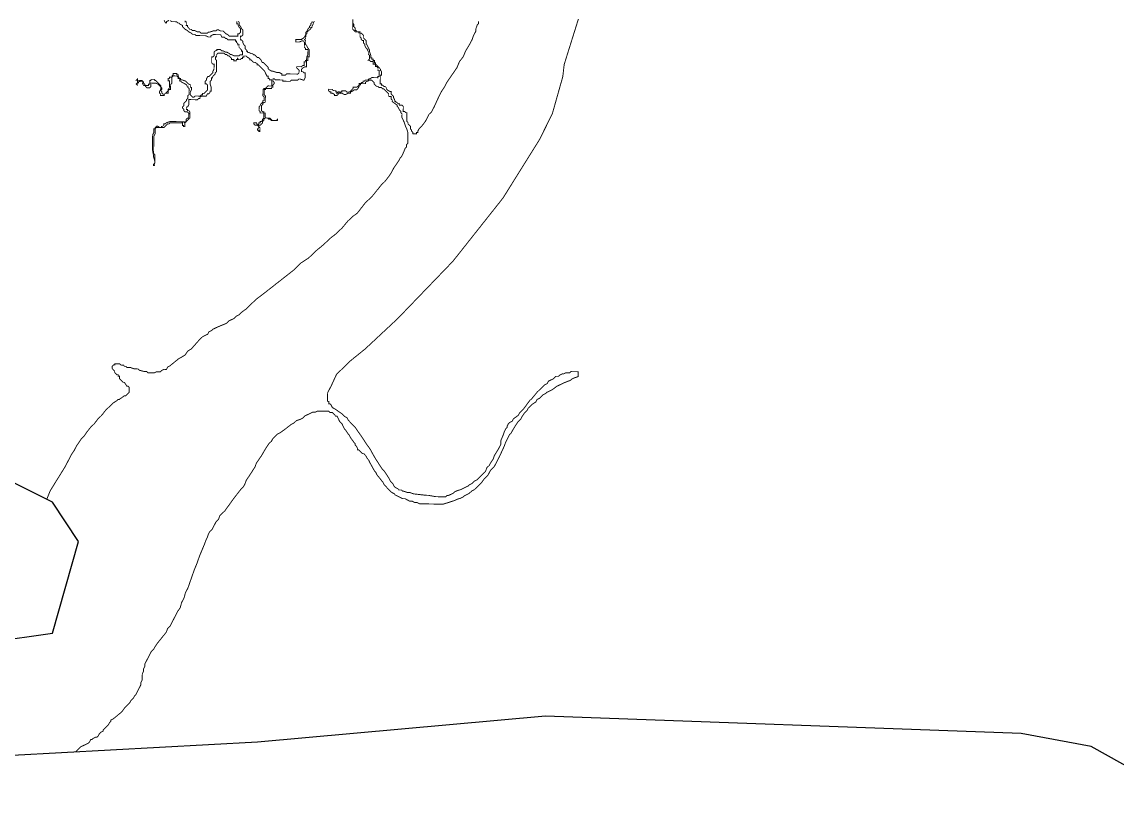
# Model space of a CAD drawing. Header units: metres. Extents: x 266208 to 280437, y 2124392 to 2131586.
# Drawn here: x 269259 to 272796, y 2125802 to 2128353 of the extents above; entities that cross this region are included whole.
import ezdxf

# ---------------------------------------------------------------- set-up
doc = ezdxf.new("R2010")
doc.units = ezdxf.units.M
doc.layers.add('LOW TIDE LINE', color=5, linetype='Continuous')

msp = doc.modelspace()

# ---------------------------------------------------------------- linework, layer by layer
at = {"color": 3}
for points in [[(269159.9, 2126351.4), (269357.3, 2126379.6), (269441.8, 2126675.7), (269357.3, 2126802.5), (269075.3, 2126943.5)], [(273092.9, 2125801.7), (272712.3, 2126013.1), (272486.7, 2126055.4), (270950.2, 2126111.8), (270019.8, 2126027.2), (269068.7, 2125976.3)]]:
    msp.add_lwpolyline(points, dxfattribs=at)
at = {"layer": 'LOW TIDE LINE', "const_width": 3}
for points in [[(269339.2, 2126811.6), (269349.7, 2126838.3), (269361.9, 2126858.1), (269374.1, 2126877.8), (269386.4, 2126897.5), (269398.6, 2126917.3), (269419.1, 2126956.8), (269427.2, 2126968.6), (269435.4, 2126984.4), (269443.6, 2126996.3), (269451.7, 2127008.1), (269459.8, 2127015.9), (269467.9, 2127027.8), (269480.1, 2127043.5), (269492.2, 2127055.3), (269504.4, 2127071), (269516.5, 2127082.8), (269528.7, 2127098.6), (269540.8, 2127110.3), (269552.9, 2127122.1), (269565, 2127129.9), (269569, 2127133.8), (269573, 2127133.8), (269589.1, 2127145.5), (269593.1, 2127145.4), (269597.1, 2127149.3), (269601.1, 2127153.3), (269605.2, 2127157.2), (269605.2, 2127161.2), (269605.3, 2127165.2), (269605.4, 2127169.1), (269605.4, 2127173.1), (269601.5, 2127177.2), (269597.5, 2127177.2), (269589.7, 2127189.3), (269585.7, 2127189.3), (269581.8, 2127193.4), (269577.9, 2127197.4), (269574, 2127201.5), (269574, 2127205.4), (269574.1, 2127209.4), (269570.1, 2127209.5), (269570.2, 2127213.5), (269566.2, 2127213.5), (269558.3, 2127221.6), (269558.4, 2127225.6), (269554.5, 2127229.6), (269550.6, 2127233.7), (269550.6, 2127237.6), (269550.7, 2127241.6), (269554.7, 2127245.5), (269558.7, 2127245.5), (269558.8, 2127249.5), (269562.7, 2127249.4), (269566.7, 2127249.3), (269574.7, 2127249.2), (269578.6, 2127245.2), (269582.6, 2127245.1), (269586.6, 2127245.1), (269590.5, 2127241), (269594.5, 2127241), (269598.4, 2127236.9), (269606.4, 2127236.8), (269610.3, 2127236.8), (269622.2, 2127232.6), (269630.2, 2127232.5), (269634.2, 2127232.4), (269638.1, 2127228.4), (269654, 2127224.2), (269661.9, 2127224.1), (269665.8, 2127220), (269669.8, 2127220), (269673.8, 2127219.9), (269677.8, 2127219.8), (269685.7, 2127219.7), (269693.8, 2127223.6), (269705.7, 2127223.4), (269709.7, 2127227.3), (269717.8, 2127231.2), (269725.7, 2127231.1), (269729.8, 2127239), (269737.8, 2127242.9), (269741.9, 2127246.8), (269766.1, 2127266.3), (269774.1, 2127270.2), (269786.1, 2127278), (269794.3, 2127289.8), (269806.3, 2127297.6), (269830.6, 2127325.1), (269842.8, 2127336.9), (269850.8, 2127340.8), (269858.8, 2127344.6), (269862.9, 2127352.5), (269870.9, 2127356.4), (269874.9, 2127360.3), (269883, 2127364.2), (269891, 2127368.1), (269919, 2127379.6), (269927.1, 2127387.5), (269935.1, 2127391.3), (269943.2, 2127395.2), (269951.2, 2127403), (269959.2, 2127406.9), (269967.3, 2127414.7), (269983.4, 2127426.5), (270015.7, 2127457.8), (270031.8, 2127469.6), (270136.6, 2127551.7), (270160.8, 2127575.2), (270184.9, 2127590.8), (270209.2, 2127614.3), (270233.3, 2127633.9), (270253.5, 2127653.5), (270273.7, 2127669.1), (270293.9, 2127688.7), (270310.1, 2127708.4), (270326.2, 2127724.1), (270342.3, 2127735.8), (270354.5, 2127751.6), (270366.7, 2127767.3), (270378.8, 2127779.1), (270390.9, 2127790.9), (270419.3, 2127826.3), (270431.4, 2127838.1), (270443.6, 2127853.8), (270451.8, 2127865.7), (270459.9, 2127881.5), (270468.1, 2127893.3), (270476.2, 2127905.1), (270480.3, 2127913), (270484.4, 2127917), (270488.5, 2127924.9), (270496.7, 2127944.7), (270500.7, 2127948.6), (270500.9, 2127956.5), (270504.9, 2127960.5), (270505, 2127964.4), (270505.1, 2127972.4), (270505.1, 2127976.4), (270505.2, 2127980.4), (270505.3, 2127984.4), (270505.3, 2127988.3), (270505.4, 2127996.3), (270501.6, 2128008.3), (270497.8, 2128016.3), (270494, 2128028.3), (270490.1, 2128036.3), (270486.2, 2128044.4), (270486.3, 2128048.3), (270486.4, 2128056.3), (270482.5, 2128060.4), (270482.5, 2128064.3), (270478.6, 2128068.4), (270474.7, 2128076.4), (270470.8, 2128080.4), (270470.9, 2128084.4), (270459.1, 2128092.6), (270455.1, 2128096.6), (270455.2, 2128100.6), (270451.3, 2128104.6), (270451.3, 2128108.6), (270451.4, 2128112.6), (270447.4, 2128112.6), (270443.4, 2128112.7), (270443.5, 2128116.7), (270443.5, 2128120.7), (270439.6, 2128124.7), (270435.7, 2128128.7), (270431.8, 2128132.8), (270427.8, 2128136.8), (270423.9, 2128136.9), (270419.9, 2128140.9), (270412, 2128141), (270408.1, 2128145.1), (270404.1, 2128145.1), (270400.2, 2128149.2), (270396.2, 2128153.2), (270396.3, 2128157.2), (270392.4, 2128161.2), (270388.4, 2128165.3), (270384.5, 2128165.3), (270380.5, 2128165.4), (270376.4, 2128161.5), (270372.5, 2128161.5), (270368.4, 2128157.6), (270368.4, 2128153.6), (270364.4, 2128153.7), (270356.4, 2128153.8), (270352.4, 2128153.9), (270352.4, 2128149.9), (270348.4, 2128149.9), (270348.3, 2128145.9), (270344.2, 2128138), (270340.2, 2128134.1), (270332.2, 2128134.2), (270328.2, 2128130.3), (270320.2, 2128126.4), (270320.1, 2128122.5), (270316.1, 2128122.5), (270312.2, 2128122.6), (270304.1, 2128118.7), (270300.2, 2128118.8), (270292.3, 2128122.9), (270288.3, 2128122.9), (270284.3, 2128123), (270280.3, 2128123), (270280.3, 2128119.1), (270276.2, 2128115.1), (270272.2, 2128115.2), (270268.3, 2128115.3), (270268.3, 2128119.2), (270260.4, 2128123.3), (270256.4, 2128123.4), (270256.5, 2128127.4), (270252.5, 2128127.4), (270248.6, 2128131.5), (270248.6, 2128135.5), (270252.6, 2128135.4), (270256.6, 2128135.3), (270260.6, 2128135.3), (270264.5, 2128131.2), (270272.5, 2128131.1), (270272.4, 2128127.1), (270276.4, 2128127.1), (270276.3, 2128123.1), (270280.4, 2128127), (270284.4, 2128127), (270288.3, 2128122.9), (270288.3, 2128126.9), (270292.3, 2128126.9), (270292.4, 2128130.8), (270296.4, 2128130.8), (270300.3, 2128130.7), (270304.3, 2128130.7), (270308.2, 2128126.6), (270312.2, 2128126.6), (270316.2, 2128126.5), (270320.2, 2128130.4), (270324.2, 2128130.4), (270324.3, 2128134.4), (270328.3, 2128138.3), (270328.4, 2128142.3), (270332.4, 2128142.2), (270336.3, 2128142.1), (270340.3, 2128142.1), (270344.4, 2128146), (270348.4, 2128149.9), (270348.5, 2128153.9), (270352.4, 2128153.9), (270356.5, 2128157.8), (270360.5, 2128157.7), (270360.5, 2128161.7), (270364.5, 2128161.6), (270368.5, 2128165.6), (270372.5, 2128165.5), (270376.5, 2128165.4), (270380.5, 2128169.4), (270384.5, 2128169.3), (270388.6, 2128173.2), (270392.5, 2128173.2), (270400.5, 2128173.1), (270404.5, 2128173), (270408.5, 2128172.9), (270408.5, 2128176.9), (270412.5, 2128176.9), (270412.6, 2128180.9), (270412.6, 2128184.8), (270412.7, 2128188.8), (270412.7, 2128192.8), (270412.8, 2128196.8), (270408.8, 2128196.8), (270408.9, 2128200.8), (270408.9, 2128204.8), (270405, 2128208.8), (270401, 2128208.9), (270401.1, 2128212.9), (270401.1, 2128216.9), (270397.2, 2128216.9), (270393.2, 2128217), (270393.2, 2128221), (270393.3, 2128224.9), (270389.3, 2128225), (270385.3, 2128225.1), (270381.4, 2128229.1), (270377.4, 2128229.2), (270381.5, 2128233.1), (270381.5, 2128237.1), (270381.6, 2128241), (270381.6, 2128245), (270377.7, 2128249.1), (270377.8, 2128253), (270377.8, 2128257), (270374, 2128265.1), (270370, 2128269.1), (270366.2, 2128277.1), (270366.2, 2128281.1), (270362.3, 2128285.1), (270362.4, 2128289.1), (270362.4, 2128293.1), (270358.5, 2128293.2), (270354.5, 2128297.2), (270354.6, 2128301.2), (270350.7, 2128305.2), (270350.7, 2128309.2), (270350.8, 2128313.2), (270350.8, 2128317.2), (270346.9, 2128317.2), (270346.9, 2128321.2), (270339, 2128321.3), (270335, 2128321.4), (270331.1, 2128325.4), (270327.1, 2128329.5), (270327.2, 2128333.4), (270327.3, 2128341.4), (270327.4, 2128345.4), (270327.4, 2128349.4), (270327.5, 2128353.3), (270327.5, 2128357.3)], [(270204.1, 2128355.2), (270200, 2128351.2), (270200, 2128347.2), (270195.9, 2128339.3), (270195.8, 2128335.4), (270191.8, 2128335.4), (270191.8, 2128331.4), (270183.7, 2128323.6), (270179.7, 2128319.7), (270179.6, 2128315.7), (270175.6, 2128311.8), (270175.4, 2128303.8), (270175.4, 2128299.8), (270171.3, 2128295.9), (270175.3, 2128291.9), (270175.2, 2128287.9), (270175.2, 2128283.9), (270175.1, 2128279.9), (270179, 2128275.9), (270182.9, 2128267.8), (270186.8, 2128263.8), (270186.7, 2128259.8), (270186.7, 2128255.8), (270186.6, 2128251.9), (270186.6, 2128247.9), (270186.5, 2128239.9), (270182.5, 2128240), (270182.4, 2128236), (270182.3, 2128228), (270178.3, 2128228.1), (270178.3, 2128224.1), (270178.1, 2128216.1), (270178.1, 2128212.2), (270178, 2128208.2), (270174, 2128208.2), (270166, 2128204.4), (270162, 2128200.4), (270161.9, 2128196.5), (270161.9, 2128192.5), (270165.8, 2128192.4), (270169.8, 2128188.4), (270173.8, 2128188.3), (270173.7, 2128184.3), (270173.6, 2128180.4), (270173.6, 2128176.4), (270173.5, 2128172.4), (270169.4, 2128164.5), (270157.5, 2128168.7), (270153.6, 2128168.7), (270149.5, 2128164.8), (270145.5, 2128164.8), (270141.6, 2128164.9), (270137.6, 2128165), (270133.6, 2128165), (270129.6, 2128165.1), (270125.6, 2128161.2), (270121.6, 2128161.2), (270117.6, 2128161.3), (270113.6, 2128161.3), (270109.6, 2128161.4), (270105.7, 2128161.4), (270101.7, 2128161.5), (270101.7, 2128165.5), (270093.8, 2128165.6), (270089.8, 2128165.7), (270085.8, 2128165.7), (270081.8, 2128165.8), (270077.9, 2128165.8), (270073.9, 2128169.9), (270070, 2128169.9), (270069.9, 2128165.9), (270069.8, 2128162), (270073.8, 2128157.9), (270073.7, 2128153.9), (270069.7, 2128150), (270069.6, 2128146), (270069.5, 2128142.1), (270065.6, 2128142.1), (270065.5, 2128138.1), (270061.5, 2128138.2), (270053.6, 2128138.3), (270049.6, 2128138.4), (270045.6, 2128138.4), (270045.5, 2128134.4), (270041.6, 2128134.5), (270041.5, 2128130.5), (270041.4, 2128126.5), (270041.4, 2128122.6), (270041.3, 2128118.6), (270045.3, 2128114.5), (270045.2, 2128110.6), (270045.1, 2128106.6), (270045.1, 2128102.6), (270045, 2128098.6), (270045, 2128094.6), (270036.9, 2128090.8), (270036.9, 2128086.8), (270032.8, 2128082.9), (270032.8, 2128078.9), (270032.7, 2128074.9), (270032.7, 2128070.9), (270032.6, 2128066.9), (270036.5, 2128062.9), (270040.5, 2128062.8), (270040.5, 2128058.9), (270044.4, 2128058.8), (270044.4, 2128054.8), (270044.3, 2128050.8), (270044.3, 2128046.8), (270048.2, 2128042.8), (270052.2, 2128042.7), (270056.1, 2128042.7), (270060.1, 2128042.6), (270064.1, 2128038.6), (270068, 2128034.6), (270072, 2128034.5), (270075.9, 2128034.4), (270079.9, 2128034.4), (270084, 2128038.3), (270083.9, 2128034.3), (270079.9, 2128034.4), (270075.9, 2128034.4), (270072, 2128034.5), (270068, 2128034.6), (270064, 2128034.6), (270060.1, 2128038.7), (270056.1, 2128038.7), (270052.2, 2128042.7), (270048.2, 2128042.8), (270044.2, 2128042.9), (270040.2, 2128038.9), (270040.1, 2128035), (270036.1, 2128031), (270036, 2128027.1), (270032, 2128023.1), (270027.9, 2128019.2), (270023.9, 2128019.3), (270023.9, 2128015.3), (270027.8, 2128011.2), (270027.7, 2128003.3), (270027.6, 2127999.3), (270023.7, 2127999.4), (270023.7, 2128003.3), (270019.7, 2128003.4), (270019.8, 2128007.4), (270023.8, 2128011.3), (270023.9, 2128015.3), (270020, 2128019.3), (270016, 2128019.4), (270012, 2128019.4), (270008.1, 2128023.5), (270008.1, 2128027.5), (270012.1, 2128027.4), (270016.1, 2128027.3), (270016, 2128023.4), (270020, 2128023.3), (270023.9, 2128019.3), (270024, 2128023.2), (270024.1, 2128027.2), (270028, 2128027.2), (270028.1, 2128031.2), (270032.1, 2128031.1), (270036.1, 2128035), (270036.2, 2128039), (270040.2, 2128042.9), (270040.3, 2128046.9), (270040.3, 2128050.9), (270040.4, 2128054.9), (270040.5, 2128058.9), (270036.5, 2128058.9), (270032.5, 2128059), (270028.5, 2128059), (270028.6, 2128063), (270024.6, 2128067), (270024.7, 2128071), (270024.8, 2128075), (270024.8, 2128079), (270028.9, 2128082.9), (270028.9, 2128086.9), (270037, 2128094.7), (270037.1, 2128098.7), (270041, 2128098.7), (270041.1, 2128102.6), (270041.2, 2128106.6), (270041.2, 2128110.6), (270037.3, 2128114.7), (270037.3, 2128118.6), (270037.4, 2128122.6), (270037.5, 2128126.6), (270037.5, 2128130.6), (270037.6, 2128134.6), (270041.6, 2128138.5), (270045.6, 2128138.4), (270049.6, 2128142.3), (270053.7, 2128146.3), (270061.6, 2128146.2), (270065.6, 2128146.1), (270065.7, 2128150.1), (270065.7, 2128154.1), (270065.8, 2128158), (270065.9, 2128162), (270065.9, 2128166), (270061.9, 2128166.1), (270058, 2128166.1), (270058, 2128170.1), (270054, 2128170.2), (270054.1, 2128178.1), (270050.2, 2128178.2), (270046.3, 2128186.2), (270042.4, 2128194.2), (270038.5, 2128198.3), (270034.6, 2128202.3), (270030.7, 2128206.3), (270026.7, 2128210.4), (270022.8, 2128214.4), (270018.8, 2128214.5), (270018.9, 2128218.5), (270011, 2128222.6), (270007, 2128222.6), (270003.1, 2128226.7), (269999.2, 2128230.7), (269995.2, 2128230.8), (269995.2, 2128234.7), (269987.3, 2128238.8), (269983.4, 2128242.9), (269979.4, 2128242.9), (269975.5, 2128243), (269975.4, 2128239), (269971.4, 2128239.1), (269971.4, 2128235.1), (269967.4, 2128235.2), (269963.3, 2128231.2), (269959.4, 2128231.3), (269955.4, 2128235.3), (269955.4, 2128231.3), (269951.4, 2128231.4), (269951.3, 2128227.4), (269947.4, 2128227.5), (269943.4, 2128227.5), (269943.4, 2128231.5), (269939.5, 2128231.6), (269935.5, 2128231.6), (269935.5, 2128235.6), (269927.7, 2128243.7), (269923.7, 2128243.8), (269919.8, 2128247.8), (269915.8, 2128247.9), (269911.9, 2128251.9), (269907.9, 2128252), (269899.9, 2128252.1), (269895.9, 2128252.1), (269892, 2128252.2), (269887.9, 2128248.3), (269887.9, 2128244.3), (269887.8, 2128240.3), (269883.8, 2128240.4), (269883.8, 2128236.4), (269883.7, 2128232.4), (269887.6, 2128228.4), (269887.6, 2128224.4), (269887.5, 2128216.4), (269887.4, 2128212.4), (269887.3, 2128208.4), (269887.3, 2128204.5), (269887.2, 2128200.5), (269887.2, 2128196.5), (269887.1, 2128192.5), (269883.1, 2128188.6), (269883, 2128184.6), (269879, 2128180.7), (269874.9, 2128176.8), (269874.9, 2128172.8), (269870.9, 2128172.8), (269870.8, 2128168.9), (269870.8, 2128164.9), (269866.7, 2128161), (269866.7, 2128157), (269866.6, 2128153), (269870.4, 2128141), (269870.4, 2128137), (269870.3, 2128133), (269870.3, 2128129), (269866.3, 2128129.1), (269866.2, 2128125.1), (269862.2, 2128121.2), (269858.2, 2128121.3), (269854.1, 2128113.3), (269850.1, 2128113.4), (269842.2, 2128113.5), (269838.2, 2128113.6), (269834.1, 2128109.7), (269834.1, 2128105.7), (269830.1, 2128105.7), (269826.1, 2128101.8), (269822.1, 2128101.9), (269818.1, 2128101.9), (269814.1, 2128102), (269810.1, 2128102), (269806.2, 2128102.1), (269802.2, 2128102.2), (269798.2, 2128102.2), (269798.1, 2128098.2), (269798.1, 2128094.3), (269798, 2128090.3), (269798, 2128086.3), (269793.9, 2128078.4), (269789.9, 2128078.4), (269789.8, 2128074.5), (269789.8, 2128070.5), (269793.7, 2128070.4), (269793.7, 2128066.4), (269797.7, 2128066.4), (269801.6, 2128062.3), (269801.5, 2128058.4), (269801.5, 2128054.4), (269801.4, 2128050.4), (269801.4, 2128046.4), (269801.3, 2128042.4), (269797.3, 2128038.5), (269789.2, 2128030.7), (269785.1, 2128026.7), (269785.1, 2128022.8), (269785, 2128018.8), (269785, 2128014.8), (269781, 2128014.9), (269781, 2128018.8), (269777.1, 2128018.9), (269777.1, 2128022.9), (269777.2, 2128026.9), (269773.2, 2128026.9), (269765.2, 2128027), (269761.3, 2128027.1), (269757.3, 2128027.1), (269753.3, 2128027.2), (269749.3, 2128027.3), (269745.3, 2128027.3), (269741.4, 2128027.4), (269737.4, 2128027.4), (269733.3, 2128023.5), (269729.3, 2128023.6), (269725.3, 2128019.6), (269721.3, 2128015.7), (269717.2, 2128011.8), (269713.2, 2128011.9), (269709.3, 2128011.9), (269705.3, 2128012), (269701.3, 2128012), (269697.3, 2128012.1), (269693.3, 2128012.2), (269689.3, 2128008.2), (269689.2, 2128004.2), (269689.2, 2128000.3), (269689.1, 2127992.3), (269685, 2127984.4), (269684.9, 2127976.4), (269684.7, 2127968.5), (269684.6, 2127960.5), (269684.5, 2127952.5), (269684.3, 2127940.6), (269684.2, 2127928.7), (269688.1, 2127924.6), (269687.9, 2127912.7), (269687.8, 2127908.7), (269687.7, 2127900.7), (269687.7, 2127896.7), (269687.6, 2127892.8), (269687.6, 2127888.8), (269683.6, 2127888.8), (269683.6, 2127892.8), (269687.7, 2127896.7), (269687.7, 2127900.7), (269687.8, 2127904.7), (269684, 2127916.7), (269684, 2127920.7), (269680.4, 2127940.7), (269680.5, 2127952.6), (269680.7, 2127964.5), (269680.8, 2127972.5), (269680.9, 2127980.5), (269681.1, 2127988.4), (269685.1, 2127996.3), (269685.3, 2128004.3), (269685.3, 2128008.3), (269689.3, 2128008.2), (269689.4, 2128012.2), (269693.4, 2128016.1), (269697.4, 2128016.1), (269705.3, 2128012), (269709.3, 2128011.9), (269709.3, 2128015.9), (269713.3, 2128015.8), (269717.3, 2128019.8), (269717.4, 2128023.7), (269721.4, 2128023.7), (269725.4, 2128027.6), (269737.4, 2128031.4), (269741.4, 2128031.4), (269745.4, 2128031.3), (269749.4, 2128031.2), (269753.4, 2128031.2), (269757.3, 2128031.1), (269765.3, 2128031), (269769.3, 2128031), (269773.3, 2128030.9), (269777.2, 2128030.8), (269781.2, 2128030.8), (269785.1, 2128026.7), (269785.2, 2128030.7), (269789.2, 2128030.7), (269789.2, 2128034.6), (269789.3, 2128038.6), (269793.3, 2128042.6), (269797.3, 2128042.5), (269797.4, 2128046.5), (269797.4, 2128050.5), (269797.5, 2128054.4), (269797.6, 2128058.4), (269793.6, 2128062.5), (269785.7, 2128062.6), (269781.7, 2128066.6), (269781.8, 2128070.6), (269777.9, 2128074.6), (269777.9, 2128078.6), (269782, 2128082.5), (269782, 2128086.5), (269782.1, 2128090.5), (269786.1, 2128094.4), (269790.2, 2128098.4), (269790.2, 2128102.3), (269794.3, 2128106.3), (269794.3, 2128110.2), (269794.4, 2128114.2), (269798.4, 2128118.1), (269798.5, 2128122.1), (269798.6, 2128130.1), (269798.7, 2128134.1), (269798.7, 2128138.1), (269794.8, 2128142.1), (269794.9, 2128146.1), (269790.9, 2128146.1), (269790.9, 2128150.1), (269783, 2128154.2), (269775.1, 2128158.3), (269771.2, 2128162.4), (269767.2, 2128162.4), (269767.3, 2128166.4), (269767.3, 2128170.4), (269763.4, 2128170.4), (269763.4, 2128174.4), (269759.5, 2128178.5), (269755.5, 2128178.5), (269751.5, 2128178.6), (269747.5, 2128178.6), (269743.5, 2128174.7), (269743.4, 2128170.7), (269743.4, 2128166.7), (269743.3, 2128162.8), (269743.2, 2128154.8), (269739.2, 2128150.9), (269739.1, 2128142.9), (269739, 2128138.9), (269738.9, 2128134.9), (269735, 2128135), (269730.9, 2128131.1), (269730.9, 2128127.1), (269730.8, 2128123.1), (269726.8, 2128123.2), (269722.8, 2128123.2), (269718.8, 2128119.3), (269718.7, 2128115.3), (269714.8, 2128115.4), (269710.8, 2128115.4), (269706.8, 2128115.5), (269706.9, 2128119.5), (269702.9, 2128123.5), (269703, 2128127.5), (269707.1, 2128135.4), (269707.2, 2128139.4), (269707.2, 2128143.4), (269703.3, 2128147.4), (269699.4, 2128151.5), (269691.5, 2128155.6), (269687.5, 2128155.6), (269683.5, 2128155.7), (269679.5, 2128155.7), (269675.5, 2128155.8), (269675.5, 2128151.8), (269675.4, 2128143.8), (269671.3, 2128139.9), (269667.3, 2128140), (269663.4, 2128140), (269659.4, 2128144.1), (269655.5, 2128148.1), (269651.5, 2128148.2), (269647.7, 2128156.2), (269647.7, 2128160.2), (269643.7, 2128160.2), (269639.8, 2128160.3), (269635.8, 2128160.3), (269635.7, 2128156.4), (269631.7, 2128156.4), (269631.7, 2128152.4), (269631.6, 2128148.5), (269627.7, 2128152.5), (269631.7, 2128156.4), (269631.8, 2128160.4), (269631.9, 2128164.4), (269627.9, 2128164.4), (269631.9, 2128168.4), (269631.9, 2128164.4), (269639.8, 2128164.3), (269643.8, 2128164.2), (269647.8, 2128164.2), (269647.7, 2128160.2), (269651.7, 2128160.1), (269651.6, 2128156.1), (269655.6, 2128152.1), (269655.5, 2128148.1), (269659.5, 2128148.1), (269663.5, 2128148), (269667.5, 2128147.9), (269667.5, 2128151.9), (269671.5, 2128151.9), (269671.6, 2128159.8), (269671.7, 2128163.8), (269675.7, 2128163.7), (269675.7, 2128167.7), (269679.7, 2128167.7), (269683.7, 2128167.6), (269687.7, 2128167.6), (269687.6, 2128163.6), (269691.6, 2128163.5), (269699.4, 2128155.4), (269703.3, 2128151.4), (269707.3, 2128147.4), (269707.2, 2128143.4), (269711.1, 2128139.3), (269711.1, 2128135.4), (269707, 2128131.4), (269711, 2128127.4), (269710.9, 2128123.4), (269714.8, 2128119.4), (269718.8, 2128119.3), (269722.8, 2128123.2), (269726.9, 2128127.2), (269730.9, 2128131.1), (269731, 2128135.1), (269735, 2128139), (269735.1, 2128143), (269735.1, 2128146.9), (269735.2, 2128150.9), (269735.3, 2128154.9), (269735.4, 2128162.9), (269731.4, 2128162.9), (269731.5, 2128170.9), (269735.5, 2128170.8), (269735.5, 2128174.8), (269739.5, 2128174.8), (269743.5, 2128174.7), (269743.6, 2128178.7), (269747.6, 2128182.6), (269747.7, 2128186.6), (269751.6, 2128186.5), (269755.6, 2128186.5), (269759.6, 2128186.4), (269759.5, 2128182.4), (269763.5, 2128182.4), (269763.5, 2128178.4), (269767.3, 2128170.4), (269771.3, 2128170.3), (269771.3, 2128166.3), (269775.2, 2128166.3), (269787.1, 2128162.1), (269791, 2128158.1), (269795, 2128154), (269802.9, 2128149.9), (269802.8, 2128146), (269802.8, 2128142), (269806.7, 2128141.9), (269806.7, 2128137.9), (269806.6, 2128134), (269802.5, 2128126), (269802.5, 2128122.1), (269802.4, 2128118.1), (269806.3, 2128114), (269810.3, 2128110), (269814.2, 2128109.9), (269818.3, 2128113.9), (269826.2, 2128113.8), (269834.2, 2128113.6), (269838.2, 2128117.6), (269842.2, 2128117.5), (269842.3, 2128121.5), (269846.3, 2128121.4), (269850.3, 2128125.4), (269854.3, 2128129.3), (269858.4, 2128133.2), (269858.4, 2128137.2), (269858.5, 2128141.2), (269858.5, 2128145.1), (269858.6, 2128149.1), (269854.7, 2128153.2), (269850.7, 2128153.2), (269850.8, 2128157.2), (269850.8, 2128161.2), (269854.9, 2128165.1), (269854.9, 2128169.1), (269859, 2128177), (269863, 2128176.9), (269867, 2128180.9), (269871.1, 2128184.8), (269875.1, 2128188.7), (269875.2, 2128192.7), (269879.3, 2128200.6), (269879.3, 2128204.6), (269879.4, 2128208.6), (269879.4, 2128212.5), (269879.5, 2128216.5), (269875.5, 2128216.6), (269871.6, 2128220.6), (269871.7, 2128224.6), (269871.7, 2128228.6), (269871.8, 2128232.6), (269871.8, 2128236.5), (269871.9, 2128240.5), (269875.9, 2128240.5), (269879.9, 2128244.4), (269880, 2128248.4), (269880, 2128252.4), (269880.1, 2128256.3), (269884.1, 2128260.3), (269888.1, 2128260.2), (269888.2, 2128264.2), (269892.1, 2128264.1), (269896.1, 2128264.1), (269900.1, 2128264), (269904, 2128260), (269908, 2128259.9), (269915.9, 2128255.8), (269919.9, 2128255.8), (269927.8, 2128251.7), (269931.7, 2128247.6), (269935.7, 2128247.6), (269943.6, 2128243.5), (269951.6, 2128243.3), (269959.5, 2128243.2), (269963.6, 2128247.2), (269967.6, 2128247.1), (269971.5, 2128247), (269971.6, 2128251), (269971.6, 2128255), (269971.7, 2128259), (269967.7, 2128259), (269967.8, 2128263), (269963.9, 2128267.1), (269959.9, 2128271.1), (269960.1, 2128279.1), (269956.1, 2128279.1), (269956.1, 2128283.1), (269952.2, 2128287.1), (269952.3, 2128291.1), (269948.3, 2128291.2), (269948.3, 2128295.2), (269944.4, 2128295.2), (269940.4, 2128295.3), (269936.4, 2128295.3), (269932.4, 2128295.4), (269928.4, 2128295.5), (269924.5, 2128295.5), (269920.5, 2128299.6), (269916.6, 2128299.6), (269912.6, 2128303.7), (269908.6, 2128303.7), (269904.7, 2128303.8), (269900.8, 2128311.8), (269896.8, 2128311.9), (269892.8, 2128311.9), (269884.9, 2128312), (269880.9, 2128312.1), (269876.9, 2128312.1), (269868.9, 2128308.3), (269868.8, 2128304.3), (269864.9, 2128304.4), (269860.9, 2128304.4), (269853, 2128308.5), (269849, 2128308.6), (269845, 2128308.6), (269833.1, 2128308.8), (269829.1, 2128308.9), (269825.1, 2128308.9), (269821.1, 2128309), (269817.2, 2128313), (269809.2, 2128313.1), (269805.3, 2128317.2), (269797.4, 2128321.3), (269793.5, 2128325.3), (269785.6, 2128329.4), (269777.7, 2128337.5), (269777.8, 2128341.5), (269769.9, 2128345.6), (269766, 2128349.6), (269762, 2128349.7), (269758.1, 2128353.7), (269746.1, 2128353.9), (269742.1, 2128353.9), (269738.2, 2128358)], [(269734.2, 2128358), (269726.2, 2128354.2), (269726.2, 2128350.2), (269722.2, 2128350.2), (269718.3, 2128358.3)], [(269786, 2128357.3), (269785.9, 2128353.3), (269789.9, 2128353.2), (269789.9, 2128349.3), (269789.7, 2128341.3), (269793.7, 2128341.2), (269793.7, 2128337.3), (269797.6, 2128333.2), (269801.5, 2128329.2), (269805.5, 2128329.1), (269809.4, 2128325.1), (269817.4, 2128325), (269825.3, 2128320.9), (269833.2, 2128320.7), (269837.2, 2128316.7), (269841.1, 2128316.6), (269845.1, 2128316.6), (269857.1, 2128316.4), (269861.1, 2128320.3), (269865.1, 2128320.3), (269877.1, 2128324.1), (269885.1, 2128324), (269889.1, 2128327.9), (269893.1, 2128327.8), (269901, 2128323.7), (269905, 2128323.7), (269908.9, 2128323.6), (269916.8, 2128315.5), (269924.7, 2128311.4), (269928.6, 2128307.4), (269932.6, 2128307.3), (269940.6, 2128307.2), (269944.5, 2128307.2), (269948.5, 2128307.1), (269952.5, 2128307.1), (269956.5, 2128307), (269956.5, 2128311), (269956.6, 2128315), (269960.6, 2128314.9), (269964.6, 2128318.8), (269964.7, 2128322.8), (269964.7, 2128326.8), (269964.8, 2128330.8), (269960.9, 2128334.8), (269957, 2128342.8), (269957.1, 2128346.8), (269953.1, 2128346.9), (269953.2, 2128354.8)], [(269957.2, 2128354.8), (269961.1, 2128350.7), (269961, 2128346.8), (269961, 2128342.8), (269964.9, 2128338.7), (269968.8, 2128330.7), (269972.7, 2128326.7), (269972.6, 2128322.7), (269972.6, 2128318.7), (269972.5, 2128314.7), (269972.5, 2128310.7), (269968.4, 2128306.8), (269964.4, 2128306.9), (269964.4, 2128302.9), (269964.3, 2128298.9), (269964.3, 2128294.9), (269968.2, 2128294.9), (269972.2, 2128290.8), (269972.1, 2128286.9), (269976, 2128278.8), (269979.9, 2128274.8), (269979.8, 2128270.8), (269979.8, 2128266.8), (269983.7, 2128262.8), (269983.7, 2128258.8), (269987.6, 2128258.8), (269987.6, 2128254.8), (269991.6, 2128254.7), (269999.5, 2128250.6), (270003.4, 2128250.6), (270007.4, 2128246.5), (270011.3, 2128246.5), (270019.2, 2128238.4), (270023.2, 2128238.3), (270027.1, 2128234.3), (270031, 2128230.2), (270034.9, 2128222.2), (270038.9, 2128222.2), (270042.8, 2128218.1), (270046.7, 2128214.1), (270054.6, 2128206), (270054.5, 2128202), (270058.4, 2128198), (270066.3, 2128193.9), (270070.3, 2128193.8), (270082.2, 2128189.7), (270086.2, 2128189.6), (270090.2, 2128189.5), (270098.1, 2128185.5), (270098, 2128181.5), (270102, 2128181.4), (270106, 2128181.4), (270109.9, 2128181.3), (270114, 2128185.2), (270121.9, 2128185.1), (270125.9, 2128185), (270137.9, 2128184.9), (270141.8, 2128184.8), (270145.8, 2128184.8), (270149.8, 2128184.7), (270153.8, 2128188.6), (270153.9, 2128192.6), (270154, 2128196.6), (270150, 2128200.6), (270146.1, 2128204.7), (270146.2, 2128208.6), (270150.2, 2128208.6), (270158.1, 2128208.5), (270162.1, 2128208.4), (270166.1, 2128212.3), (270170.1, 2128212.3), (270170.2, 2128216.3), (270170.2, 2128220.2), (270170.3, 2128224.2), (270174.3, 2128224.2), (270174.3, 2128228.1), (270178.3, 2128228.1), (270178.4, 2128232.1), (270178.5, 2128240), (270182.6, 2128247.9), (270182.6, 2128251.9), (270182.7, 2128255.9), (270182.8, 2128259.9), (270182.8, 2128263.9), (270178.8, 2128263.9), (270174.9, 2128264), (270174.9, 2128268), (270171, 2128272), (270171.1, 2128276), (270171.2, 2128283.9), (270171.2, 2128287.9), (270167.3, 2128292), (270163.3, 2128292), (270155.3, 2128288.2), (270147.3, 2128288.3), (270143.4, 2128288.3), (270143.4, 2128292.3), (270143.5, 2128296.3), (270147.5, 2128296.2), (270151.4, 2128296.2), (270155.4, 2128296.1), (270159.4, 2128296.1), (270163.4, 2128296), (270163.4, 2128300), (270167.4, 2128299.9), (270171.5, 2128303.9), (270175.6, 2128311.8), (270175.7, 2128319.7), (270179.7, 2128323.6), (270183.8, 2128331.6), (270187.9, 2128335.5), (270187.9, 2128339.5), (270191.9, 2128343.4), (270192, 2128347.4), (270196, 2128351.3), (270196.1, 2128355.3)], [(270327.6, 2128361.3), (270327.5, 2128353.3), (270327.4, 2128349.4), (270331.3, 2128345.3), (270331.2, 2128337.4), (270335.2, 2128333.3), (270335.1, 2128329.3), (270335, 2128325.4), (270339, 2128325.3), (270339, 2128321.3), (270342.9, 2128321.3), (270346.9, 2128321.2), (270350.9, 2128321.1), (270350.8, 2128317.2), (270354.8, 2128317.1), (270358.7, 2128313.1), (270362.7, 2128309), (270362.6, 2128301.1), (270366.5, 2128297), (270370.4, 2128293), (270370.3, 2128285), (270381.9, 2128261), (270381.8, 2128257), (270385.6, 2128245), (270385.6, 2128241), (270385.5, 2128237), (270389.5, 2128236.9), (270389.4, 2128233), (270393.4, 2128232.9), (270393.4, 2128228.9), (270397.3, 2128228.9), (270397.2, 2128220.9), (270401.2, 2128220.8), (270401.1, 2128216.9), (270405.1, 2128212.8), (270409, 2128208.8), (270412.9, 2128204.7), (270416.8, 2128200.7), (270416.8, 2128196.7), (270420.7, 2128192.7), (270420.6, 2128188.7), (270420.6, 2128184.7), (270420.5, 2128180.7), (270416.5, 2128180.8), (270416.5, 2128176.8), (270416.4, 2128168.8), (270416.3, 2128164.9), (270416.3, 2128160.9), (270416.2, 2128156.9), (270416.1, 2128152.9), (270420.1, 2128152.9), (270420.1, 2128148.9), (270424, 2128148.8), (270428, 2128144.8), (270431.9, 2128144.7), (270435.9, 2128140.7), (270435.8, 2128136.7), (270439.7, 2128132.7), (270447.6, 2128128.6), (270451.6, 2128128.5), (270451.6, 2128124.5), (270451.5, 2128120.5), (270455.4, 2128116.5), (270459.3, 2128112.5), (270459.3, 2128108.5), (270463.2, 2128100.5), (270463.1, 2128096.5), (270467.1, 2128096.4), (270467, 2128092.4), (270471, 2128092.4), (270474.9, 2128088.3), (270478.9, 2128088.3), (270478.8, 2128084.3), (270482.8, 2128084.2), (270486.8, 2128084.2), (270490.7, 2128080.1), (270490.7, 2128076.2), (270490.6, 2128068.2), (270490.5, 2128064.2), (270494.5, 2128064.2), (270498.4, 2128060.1), (270502.4, 2128060.1), (270502.3, 2128056.1), (270502.3, 2128052.1), (270502.1, 2128040.2), (270502, 2128036.2), (270502, 2128032.2), (270505.9, 2128028.2), (270505.8, 2128024.2), (270509.8, 2128020.1), (270513.7, 2128016.1), (270513.6, 2128012.1), (270513.6, 2128008.1), (270517.5, 2128004.1), (270517.4, 2128000.1), (270521.4, 2127996.1), (270521.3, 2127992.1), (270525.3, 2127992), (270529.3, 2127992), (270533.2, 2127991.9), (270533.3, 2127995.9), (270537.3, 2127995.8), (270537.3, 2127999.8), (270541.4, 2128007.7), (270545.5, 2128011.6), (270549.5, 2128015.6), (270561.7, 2128031.3), (270565.8, 2128039.2), (270569.9, 2128047.1), (270574, 2128055), (270582.1, 2128062.9), (270590.3, 2128078.7), (270606.7, 2128114.3), (270614.9, 2128130.1), (270623, 2128141.9), (270631.2, 2128157.7), (270663.8, 2128205.1), (270672, 2128224.8), (270684.2, 2128240.6), (270692.5, 2128260.4), (270704.7, 2128280.1), (270712.9, 2128295.9), (270717, 2128307.8), (270721.1, 2128315.7), (270725.2, 2128323.6), (270725.4, 2128331.6), (270729.5, 2128343.5), (270733.6, 2128347.4), (270733.6, 2128351.4), (270733.7, 2128355.4)]]:
    msp.add_lwpolyline(points, dxfattribs=at)
at = {"layer": 'LOW TIDE LINE', "lineweight": 18, "const_width": 3}
msp.add_lwpolyline([(271056.3, 2128362.6), (271010.4, 2128215.9), (271005.8, 2128176.2), (270972.2, 2128057.2), (270931.2, 2127974.1), (270812.9, 2127784.7), (270650.7, 2127580), (270472.8, 2127395.4), (270367.8, 2127297.4), (270319.4, 2127258.3), (270275, 2127215.1), (270258.6, 2127179.5), (270246.3, 2127155.8), (270246, 2127135.9), (270245.9, 2127131.9), (270245.9, 2127127.9), (270249.8, 2127127.8), (270249.8, 2127123.9), (270249.7, 2127119.9), (270253.7, 2127119.8), (270257.6, 2127115.8), (270261.5, 2127107.8), (270269.4, 2127103.7), (270293, 2127087.4), (270300.9, 2127079.3), (270308.8, 2127075.2), (270312.7, 2127067.2), (270324.4, 2127055.1), (270336.2, 2127043), (270344, 2127030.9), (270355.7, 2127014.8), (270363.5, 2127002.7), (270371.3, 2126990.7), (270383, 2126974.6), (270398.5, 2126946.5), (270406.3, 2126934.4), (270414.1, 2126922.3), (270421.9, 2126910.3), (270429.7, 2126902.2), (270445.3, 2126878.1), (270449.1, 2126870.1), (270453.1, 2126866), (270457, 2126862), (270460.9, 2126853.9), (270464.8, 2126849.9), (270472.7, 2126845.8), (270476.6, 2126841.8), (270480.6, 2126841.7), (270484.6, 2126841.7), (270488.5, 2126837.6), (270492.5, 2126837.6), (270504.4, 2126833.4), (270512.3, 2126833.3), (270524.2, 2126829.1), (270564, 2126824.6), (270571.9, 2126824.4), (270595.7, 2126820.1), (270599.7, 2126820.1), (270607.7, 2126819.9), (270611.7, 2126819.9), (270619.6, 2126819.8), (270623.6, 2126819.7), (270627.6, 2126819.7), (270631.6, 2126823.6), (270635.6, 2126823.5), (270651.7, 2126831.2), (270655.7, 2126835.2), (270663.7, 2126839), (270675.7, 2126842.8), (270683.7, 2126846.7), (270691.8, 2126850.6), (270699.8, 2126854.4), (270703.8, 2126858.4), (270711.8, 2126862.2), (270719.9, 2126870.1), (270727.9, 2126873.9), (270736, 2126881.8), (270744.1, 2126889.6), (270748.1, 2126893.6), (270756.2, 2126901.4), (270760.4, 2126913.3), (270768.4, 2126921.1), (270772.5, 2126929), (270780.7, 2126940.9), (270784.8, 2126952.8), (270797.1, 2126972.5), (270801.2, 2126980.4), (270805.3, 2126988.3), (270805.4, 2127000.2), (270813.7, 2127020), (270817.8, 2127031.9), (270821.9, 2127039.8), (270826, 2127043.8), (270826, 2127047.7), (270830.1, 2127055.6), (270834.2, 2127059.6), (270842.2, 2127063.4), (270846.3, 2127071.3), (270862.4, 2127083.1), (270866.5, 2127091), (270870.5, 2127094.9), (270874.6, 2127098.8), (270878.6, 2127102.7), (270898.9, 2127130.3), (270903, 2127134.2), (270907, 2127138.2), (270923.2, 2127157.8), (270935.3, 2127169.6), (270943.4, 2127177.4), (270947.5, 2127181.4), (270955.5, 2127185.2), (270959.6, 2127193.1), (270967.6, 2127197), (270975.6, 2127200.9), (270979.7, 2127204.8), (270983.7, 2127208.7), (270991.7, 2127208.6), (270995.7, 2127212.5), (271003.7, 2127216.4), (271007.7, 2127216.3), (271015.7, 2127220.2), (271019.7, 2127220.1), (271027.7, 2127220), (271031.7, 2127223.9), (271047.6, 2127223.7), (271055.6, 2127223.6), (271055.4, 2127207.7), (271043.4, 2127203.9), (271035.3, 2127200), (271031.3, 2127196.1), (271011.3, 2127188.4), (270987.2, 2127176.8), (270971.1, 2127165.1), (270963.1, 2127161.2), (270955.1, 2127157.4), (270951, 2127153.4), (270943, 2127149.6), (270939, 2127145.7), (270930.9, 2127137.8), (270922.9, 2127133.9), (270918.8, 2127126), (270906.7, 2127118.2), (270894.6, 2127106.5), (270890.5, 2127098.6), (270882.4, 2127090.7), (270874.3, 2127078.9), (270870.2, 2127071), (270862.1, 2127063.1), (270854, 2127051.3), (270837.6, 2127023.7), (270833.6, 2127019.8), (270829.5, 2127011.8), (270821.3, 2126996), (270817.2, 2126984.1), (270800.7, 2126948.5), (270796.6, 2126940.6), (270792.5, 2126932.7), (270788.4, 2126924.8), (270784.3, 2126916.9), (270776.2, 2126909.1), (270772.2, 2126905.2), (270764, 2126889.3), (270751.9, 2126877.6), (270743.7, 2126865.7), (270735.7, 2126857.9), (270727.6, 2126850), (270719.5, 2126842.2), (270711.5, 2126838.3), (270703.4, 2126830.5), (270695.4, 2126826.6), (270687.4, 2126822.8), (270683.3, 2126818.8), (270675.3, 2126815), (270663.3, 2126811.2), (270655.3, 2126807.3), (270643.3, 2126803.5), (270631.3, 2126799.7), (270619.3, 2126795.9), (270607.3, 2126796.1), (270591.4, 2126796.3), (270579.5, 2126796.5), (270571.5, 2126796.6), (270563.5, 2126796.7), (270555.6, 2126796.8), (270543.6, 2126797), (270535.7, 2126801.1), (270527.8, 2126801.2), (270519.9, 2126805.3), (270511.9, 2126805.4), (270504, 2126809.5), (270496.1, 2126813.6), (270488.1, 2126813.7), (270480.2, 2126817.8), (270472.3, 2126821.9), (270464.4, 2126826), (270460.5, 2126830.1), (270452.6, 2126834.2), (270448.7, 2126838.2), (270444.8, 2126842.2), (270440.8, 2126846.3), (270433, 2126854.4), (270429.1, 2126858.4), (270425.2, 2126866.4), (270405.6, 2126890.6), (270401.8, 2126898.6), (270397.9, 2126902.7), (270382.3, 2126930.8), (270378.5, 2126938.8), (270374.6, 2126942.8), (270370.7, 2126950.8), (270366.8, 2126954.9), (270362.8, 2126958.9), (270358.9, 2126959), (270351, 2126967.1), (270347.1, 2126971.1), (270343.1, 2126971.2), (270343.2, 2126975.1), (270339.3, 2126983.2), (270335.4, 2126987.2), (270335.4, 2126991.2), (270331.5, 2126995.2), (270319.8, 2127011.3), (270315.9, 2127019.4), (270312, 2127023.4), (270304.2, 2127035.5), (270300.3, 2127039.5), (270292.6, 2127055.5), (270284.7, 2127063.6), (270280.9, 2127071.6), (270277, 2127079.7), (270273, 2127079.7), (270269.1, 2127083.8), (270265.2, 2127087.8), (270261.3, 2127091.8), (270257.3, 2127091.9), (270253.3, 2127092), (270249.4, 2127096), (270245.4, 2127096.1), (270241.4, 2127096.1), (270237.4, 2127096.2), (270233.4, 2127096.2), (270229.5, 2127096.3), (270221.5, 2127096.4), (270213.5, 2127096.5), (270205.5, 2127092.7), (270201.5, 2127092.7), (270197.6, 2127092.8), (270181.5, 2127085), (270173.5, 2127081.2), (270165.4, 2127073.3), (270157.4, 2127069.5), (270145.4, 2127065.7), (270137.3, 2127057.8), (270129.3, 2127053.9), (270109.2, 2127038.3), (270093.1, 2127026.6), (270085, 2127022.7), (270077, 2127014.9), (270072.9, 2127011), (270068.9, 2127007), (270064.8, 2126999.1), (270060.7, 2126995.2), (270056.7, 2126991.3), (270048.6, 2126979.5), (270032.2, 2126951.8), (270024.1, 2126940), (270016, 2126928.2), (270011.8, 2126916.3), (269991.4, 2126884.7), (269983.3, 2126872.9), (269979.1, 2126861), (269975, 2126853.1), (269967, 2126845.2), (269954.8, 2126829.5), (269942.6, 2126813.7), (269914.2, 2126774.3), (269898, 2126758.6), (269893.9, 2126746.7), (269885.8, 2126738.9), (269881.7, 2126731), (269877.6, 2126723.1), (269873.5, 2126715.2), (269865.4, 2126707.3), (269861.3, 2126699.4), (269857.1, 2126687.5), (269853.1, 2126679.6), (269848.9, 2126667.7), (269840.6, 2126648), (269832.4, 2126628.2), (269824.1, 2126604.4), (269815.8, 2126584.6), (269795, 2126525.2), (269786.8, 2126509.4), (269782.6, 2126493.5), (269774.4, 2126477.7), (269770.2, 2126461.8), (269762.1, 2126450), (269753.9, 2126434.2), (269749.8, 2126426.3), (269745.7, 2126418.4), (269741.6, 2126410.5), (269737.5, 2126402.5), (269729.4, 2126394.7), (269725.3, 2126382.8), (269696.9, 2126347.4), (269688.7, 2126335.6), (269684.6, 2126327.6), (269676.6, 2126319.8), (269672.5, 2126311.9), (269668.4, 2126304), (269664.3, 2126296.1), (269660.2, 2126288.2), (269656.1, 2126280.3), (269656, 2126272.3), (269651.9, 2126264.4), (269651.7, 2126256.4), (269647.7, 2126248.5), (269647.5, 2126240.6), (269647.5, 2126236.6), (269647.4, 2126228.6), (269643.3, 2126220.7), (269643.1, 2126212.8), (269639, 2126204.9), (269635, 2126197), (269630.9, 2126189), (269626.8, 2126181.1), (269622.7, 2126177.2), (269618.6, 2126169.3), (269610.5, 2126161.5), (269606.4, 2126153.6), (269598.4, 2126145.7), (269590.3, 2126137.9), (269582.1, 2126126), (269553.9, 2126102.6), (269545.9, 2126098.7), (269545.9, 2126094.7), (269541.8, 2126090.8), (269537.7, 2126082.9), (269533.7, 2126079), (269529.6, 2126075), (269525.6, 2126071.1), (269521.6, 2126067.2), (269521.5, 2126063.2), (269513.5, 2126059.3), (269509.4, 2126055.4), (269505.3, 2126047.5), (269501.3, 2126043.6), (269497.3, 2126043.6), (269489.3, 2126039.8), (269485.3, 2126035.9), (269481.3, 2126035.9), (269477.2, 2126028), (269473.1, 2126024.1), (269465.1, 2126020.2), (269457.1, 2126016.4), (269449.1, 2126012.5), (269445, 2126008.6), (269441, 2126004.6), (269437, 2126000.7), (269432.9, 2125996.8), (269431.8, 2125995.7)], dxfattribs=at)

doc.saveas('drawing.dxf')
